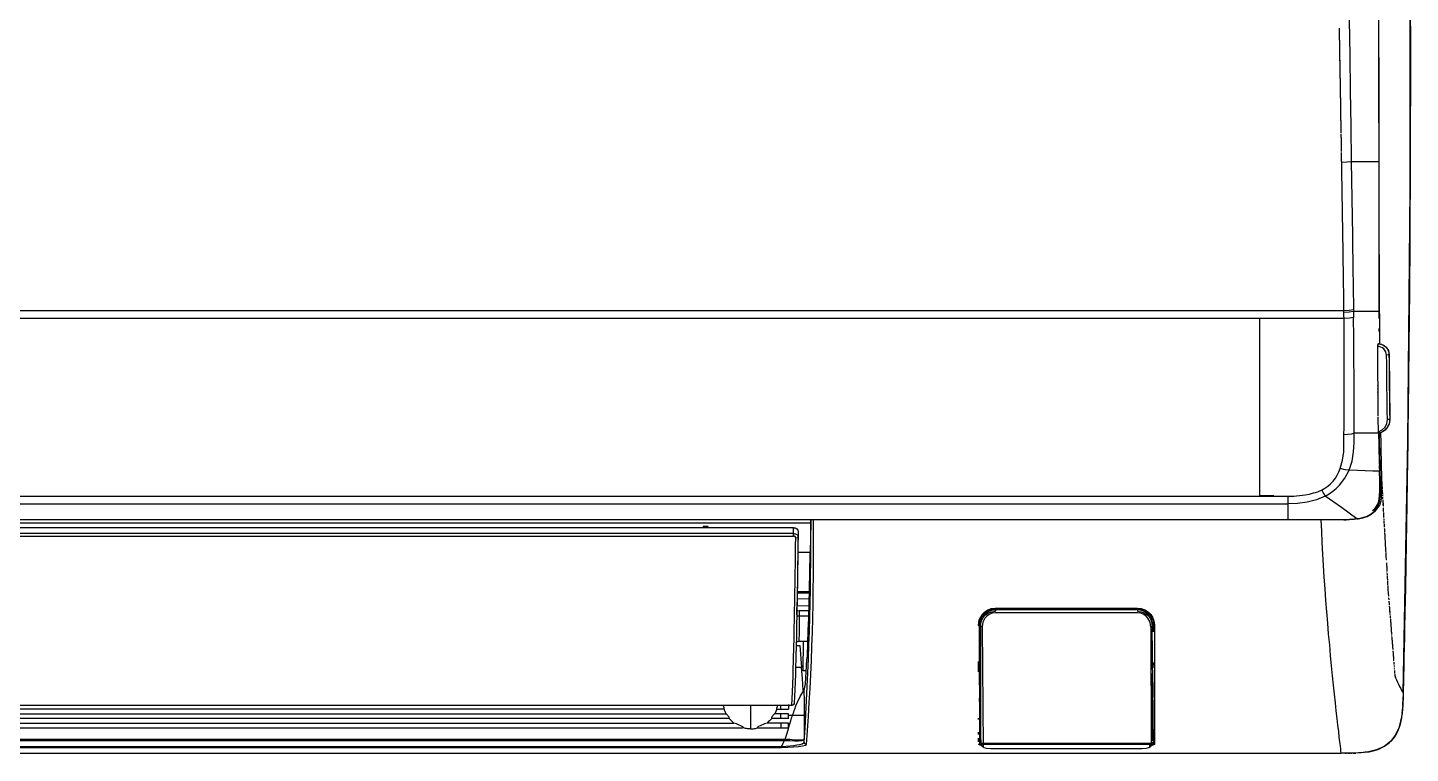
# Model space of a CAD drawing. Header units: millimetres. Extents: x 1291 to 5660, y 748 to 2981.
# Drawn here: x 2084 to 2381.2, y 1214.9 to 1370.8 of the extents above; entities that cross this region are included whole.
import ezdxf

# ---------------------------------------------------------------- set-up
doc = ezdxf.new("R2010")
doc.units = ezdxf.units.MM

msp = doc.modelspace()

# ---------------------------------------------------------------- linework, layer by layer
for p, q in [((2363.14, 1265.11), (2360.63, 1265.09)), ((2247.53, 1222.41), (2243.9, 1222.41)), ((1331.01, 1214.9), (2366.35, 1214.9))]:
    msp.add_line(p, q)
for points in [[(2379.65, 1498.61), (2379.67, 1498.56), (2379.68, 1498.51), (2379.68, 1498.46), (2379.69, 1498.42), (2379.18, 1497.75), (2378.57, 1496.68), (2377.85, 1495.21), (2377.02, 1493.35), (2376.09, 1491.1), (2375.06, 1488.44, 0.053474), (2373.99, 1466.25), (2373.93, 1466.28), (2373.81, 1466.29, -0.002252), (2374.41, 1308.32), (2374.53, 1308.34), (2374.59, 1308.36)], [(2377.84, 1231.98), (2377.84, 1231.87), (2377.86, 1231.63, 0.053486), (2379.66, 1227.91), (2380.64, 1282.01), (2381.13, 1336.11), (2381.14, 1390.21), (2380.66, 1444.32), (2379.69, 1498.42)], [(2373.54, 1266.92), (2373.55, 1266.91), (2374.12, 1267.85), (2374.46, 1268.92), (2374.64, 1270.04), (2374.7, 1271.17), (2374.71, 1273.37), (2374.64, 1275.49), (2374.69, 1273.4), (2374.69, 1271.24), (2374.63, 1270.12), (2374.47, 1269), (2374.13, 1267.89), (2373.54, 1266.93), (2373.54, 1266.96), (2373.54, 1266.98), (2373.52, 1267.01), (2374.1, 1267.97), (2374.43, 1269.07), (2374.58, 1270.19), (2374.64, 1271.29), (2374.65, 1273.42), (2374.6, 1275.49), (2373.13, 1275.51), (2371.47, 1275.57), (2369.82, 1275.63), (2368.02, 1275.7), (2367.18, 1275.79), (2366.12, 1276.09), (2366.63, 1277.85), (2366.87, 1279.67), (2366.91, 1280.58), (2366.92, 1281.5), (2366.92, 1282.42), (2366.93, 1283.34, 0.00526), (2366.94, 1308.29), (2366.93, 1308.94), (2366.93, 1309.59), (2366.92, 1309.81), (2366.92, 1310.47), (2366.92, 1310.62), (2366.9, 1312.41), (2366.89, 1312.63), (2366.89, 1312.83), (2366.88, 1313.73), (2366.88, 1313.97), (2366.87, 1314.21), (2366.87, 1314.45), (2366.87, 1314.7), (2366.86, 1314.96), (2366.86, 1315.22), (2366.84, 1316.15), (2366.83, 1317.07), (2366.81, 1318.09), (2366.8, 1319.11), (2366.79, 1319.93), (2366.77, 1320.75), (2366.76, 1321.77), (2366.75, 1322.8), (2366.73, 1324.04), (2366.71, 1325.29), (2366.68, 1326.73), (2366.66, 1328.2), (2366.65, 1328.71), (2366.64, 1329.21), (2366.63, 1329.72), (2366.63, 1330.22), (2366.62, 1330.72), (2366.61, 1331.22), (2366.6, 1331.73), (2366.59, 1332.23), (2366.59, 1332.72), (2366.58, 1333.22), (2366.57, 1333.71), (2366.56, 1334.2), (2366.55, 1334.69), (2366.55, 1335.18), (2366.54, 1335.67), (2366.53, 1336.16), (2366.52, 1336.64), (2366.51, 1337.12), (2366.51, 1337.6), (2366.5, 1338.08), (2366.49, 1338.55), (2366.48, 1339.04), (2366.48, 1339.51), (2366.47, 1339.98), (2366.46, 1340.45), (2366.45, 1340.93), (2366.45, 1341.39), (2366.44, 1341.86), (2367.61, 1341.92), (2368.51, 1342.06), (2368.63, 1334.09), (2368.75, 1326.13), (2368.87, 1318.18), (2368.9, 1316.2), (2368.92, 1314.22), (2368.93, 1313.72), (2368.94, 1313.22), (2368.95, 1312.24), (2368.95, 1311.74), (2368.96, 1311.24), (2368.97, 1310.75), (2368.97, 1310.02)], [(2376.27, 1284.91), (2376.26, 1284.9), (2376.25, 1284.88), (2375.8, 1284.35), (2375.24, 1283.93, -0.047263), (2374.79, 1283.7), (2374.79, 1283.6), (2374.82, 1281.65), (2374.87, 1279.72), (2374.91, 1277.8), (2374.96, 1275.91), (2374.98, 1275.16), (2374.99, 1274.38)], [(1368.98, 1265.04, 0.021038), (1370.44, 1216.8), (1370.68, 1216.63), (1371.29, 1216.48), (1372.17, 1216.36), (1373.26, 1216.26), (1374.51, 1216.2), (1375.86, 1216.18), (2245.99, 1216.18), (2247.34, 1216.2), (2248.6, 1216.26), (2249.69, 1216.36), (2250.56, 1216.48), (2251.17, 1216.63), (2251.41, 1216.8, 0.021106), (2252.87, 1265.04)], [(2248.6, 1263.36, -0.410366), (2249.59, 1262.47), (2249.55, 1259.54), (2249.51, 1256.69), (2249.47, 1253.93), (2249.43, 1251.25), (2249.42, 1250.6), (2249.4, 1249.95), (2249.4, 1249.62), (2249.39, 1248.98)], [(2251.41, 1216.8), (2251.06, 1216.95), (2250.91, 1217.3, 0.017092), (2252.31, 1265.05), (2252.3, 1264.43)], [(1373.28, 1261.58), (2248.57, 1261.58), (2248.57, 1262.09), (1373.28, 1262.09, 0.407565)], [(2248.62, 1262.09), (2248.67, 1262.09), (2248.84, 1262.07), (2248.99, 1262.03), (2249.16, 1261.96), (2249.3, 1261.88), (2249.42, 1261.78), (2249.5, 1261.66), (2249.55, 1261.54), (2249.57, 1261.42), (2249.55, 1259.93), (2249.53, 1258.46), (2249.51, 1257.01), (2249.49, 1255.57), (2249.47, 1254.15), (2249.45, 1252.76), (2249.42, 1251.39), (2249.4, 1250.04), (2249.38, 1248.71), (2249.36, 1247.4), (2249.33, 1246.12), (2249.31, 1244.86), (2249.31, 1244.67), (2249.26, 1242.42), (2249.25, 1241.83), (2249.24, 1241.24), (2249.22, 1240.66), (2249.21, 1240.09), (2249.16, 1237.88), (2249.1, 1235.78), (2249.08, 1234.77), (2249.05, 1233.8), (2249.04, 1233.56), (2249.03, 1233.32), (2249.03, 1233.09), (2249.02, 1232.85), (2249, 1232.39), (2248.99, 1231.94), (2248.93, 1230.2), (2248.88, 1228.58), (2248.82, 1227.07), (2248.76, 1225.67, -0.401504), (2248.25, 1225.19)], [(2288.84, 1218.34), (2288.82, 1219.41), (2288.81, 1219.69, -0.002568), (2288.6, 1230.1), (2288.59, 1231.08)], [(2325.69, 1218.3), (2325.7, 1218.85), (2325.72, 1219.41), (2325.72, 1219.69, 0.003447), (2325.94, 1230.1)]]:
    msp.add_lwpolyline(points, format="xyb")
for points in [[(2373.84, 1466.48), (2373.93, 1454.53), (2374.02, 1442.55), (2374.1, 1430.56), (2374.17, 1418.55), (2374.24, 1406.53), (2374.29, 1394.5), (2374.33, 1382.48), (2374.37, 1370.46), (2374.4, 1358.43), (2374.42, 1346.42), (2374.43, 1344.24), (2374.43, 1342.06), (2374.44, 1338.24), (2374.44, 1334.42), (2374.44, 1328.42), (2374.59, 1303.01), (2374.6, 1302.88)], [(2381.05, 1407.13), (2381.2, 1363.91), (2381.07, 1323.76), (2380.66, 1283.62), (2380.66, 1283.4), (2380.66, 1283.19), (2380.64, 1281.83), (2380.58, 1277.73), (2380.56, 1276.36), (2380.53, 1274.99), (2380.5, 1272.26), (2380.45, 1269.53), (2380.43, 1268.23), (2380.42, 1266.93), (2380.39, 1265.65), (2380.37, 1264.38), (2380.36, 1263.75), (2380.35, 1263.11), (2380.34, 1262.48), (2380.33, 1261.84), (2380.3, 1260.57), (2380.29, 1259.3), (2380.28, 1258.66), (2380.27, 1258.03), (2380.25, 1257.4)], [(2381.19, 1373.41), (2381.19, 1363.91), (2381.18, 1353.23), (2381.16, 1342.56), (2381.14, 1337.64), (2381.11, 1332.72), (2381.09, 1328.13), (2381.06, 1323.55), (2381, 1315.42), (2380.93, 1307.28), (2380.92, 1306.01), (2380.9, 1304.74), (2380.89, 1303.47), (2380.88, 1302.2), (2380.87, 1300.93), (2380.82, 1297.12), (2380.81, 1295.89), (2380.8, 1294.66), (2380.79, 1293.51), (2380.77, 1292.36), (2380.76, 1291.79), (2380.75, 1291.22), (2380.74, 1290.07), (2380.73, 1289.5), (2380.73, 1288.92), (2380.71, 1287.77), (2380.69, 1285.48), (2380.67, 1284.34), (2380.67, 1283.76), (2380.65, 1283.19), (2380.64, 1281.83), (2380.62, 1280.46), (2380.6, 1279.09)], [(2366.34, 1348.14), (2366.34, 1348.37), (2366.32, 1349.06), (2366.32, 1349.29), (2366.32, 1349.53), (2366.31, 1349.76), (2366.31, 1349.99), (2366.3, 1350.22), (2366.3, 1350.46), (2366.29, 1351.14), (2366.28, 1351.38), (2366.28, 1351.61), (2366.27, 1352.3), (2366.27, 1352.54), (2366.26, 1352.77), (2366.26, 1353), (2366.25, 1353.23), (2366.25, 1353.46), (2366.25, 1353.69), (2366.24, 1354.16), (2366.23, 1354.38), (2366.23, 1354.61), (2366.22, 1355.08), (2366.22, 1355.31), (2366.22, 1355.54), (2366.21, 1355.77), (2366.21, 1355.99), (2366.2, 1356.23), (2366.19, 1356.92), (2366.19, 1357.15), (2366.18, 1357.38), (2366.18, 1357.61), (2366.18, 1357.84), (2366.17, 1358.3), (2366.16, 1358.99), (2366.15, 1359.22), (2366.15, 1359.45), (2366.15, 1359.68), (2366.14, 1359.91), (2366.13, 1360.83), (2366.11, 1361.51), (2366.11, 1361.75), (2366.1, 1362.2), (2366.1, 1362.44), (2366.1, 1362.66), (2366.09, 1362.9), (2366.09, 1363.12), (2366.07, 1364.04), (2366.07, 1364.26), (2366.06, 1364.5), (2366.06, 1364.72), (2366.06, 1364.95), (2366.05, 1365.18), (2366.05, 1365.41), (2366.04, 1365.64), (2366.04, 1365.87), (2366.04, 1366.1), (2366.03, 1366.55), (2366.02, 1366.78), (2366.02, 1367.01), (2366.01, 1367.7), (2366.01, 1367.92), (2366, 1368.15), (2365.99, 1368.61), (2365.99, 1368.83), (2365.99, 1369.06), (2365.96, 1370.66)], [(2368.04, 1372.42), (2368.16, 1364.82), (2368.28, 1357.22), (2368.39, 1349.64), (2368.51, 1342.06), (2374.43, 1342.06)], [(2365.97, 1369.98), (2365.97, 1370.2)], [(2365.98, 1369.29), (2365.98, 1369.52)], [(2366.08, 1363.58), (2366.08, 1363.81)], [(2366.12, 1361.05), (2366.12, 1361.29)], [(2366.13, 1360.37), (2366.13, 1360.6)], [(2366.16, 1358.53), (2366.16, 1358.76)], [(2366.2, 1356.46), (2366.2, 1356.69)], [(2366.28, 1351.84), (2366.27, 1352.08)], [(2366.3, 1350.68), (2366.29, 1350.92)], [(2366.4, 1344.19), (2366.4, 1344.42), (2366.39, 1344.65), (2366.39, 1344.88), (2366.38, 1345.12), (2366.38, 1345.35), (2366.38, 1345.58), (2366.37, 1345.82), (2366.37, 1346.28), (2366.37, 1346.51), (2366.34, 1347.9)], [(2366.35, 1347.21), (2366.35, 1347.44)], [(2366.44, 1341.86), (2366.43, 1342.09), (2366.43, 1342.32), (2366.43, 1342.56), (2366.42, 1342.79), (2366.4, 1343.95)], [(2366.41, 1343.26), (2366.41, 1343.49)], [(2366.89, 1313.06), (2366.89, 1313.27)], [(2366.9, 1312.02), (2366.9, 1312.21)], [(2366.91, 1311.64), (2366.9, 1311.83)], [(2366.91, 1311.28), (2366.91, 1311.46)], [(2366.92, 1310.93), (2366.91, 1311.11)], [(2374.44, 1309.81), (2368.97, 1309.81), (2368.98, 1309.16), (2368.99, 1308.51), (2368.09, 1308.35), (2366.94, 1308.28), (1330.41, 1308.28), (1329.25, 1308.35), (1328.37, 1308.51)], [(1330.43, 1310.03), (2366.92, 1310.03), (2368.08, 1310.1), (2368.97, 1310.25)], [(2351.86, 1270.19), (2348.87, 1270.19), (2348.87, 1308.29)], [(2368.97, 1309.81), (2368.08, 1309.65), (2366.93, 1309.6)], [(2374.56, 1277.5), (2374.54, 1278.51), (2374.52, 1279.52), (2374.51, 1280.03), (2374.49, 1280.55), (2374.49, 1280.8), (2374.48, 1281.06), (2374.48, 1281.32), (2374.47, 1281.58), (2374.47, 1282.09), (2374.46, 1282.61), (2374.45, 1283.12), (2374.44, 1283.65), (2369.1, 1283.65), (2369.1, 1292.91), (2369.09, 1296.02), (2369.07, 1299.13), (2369.05, 1302.25), (2369.03, 1303.82), (2369.02, 1305.38), (2369.02, 1305.77), (2369.02, 1306.16), (2369.01, 1306.55), (2369.01, 1306.95), (2369, 1307.72), (2368.99, 1308.51)], [(2374.44, 1306.18), (2374.45, 1305.52)], [(2374.45, 1302.91), (2374.37, 1302.88), (2374.28, 1302.86), (2374.25, 1302.83), (2374.23, 1302.78), (2374.2, 1302.73), (2374.18, 1302.66), (2374.16, 1302.58), (2374.15, 1302.49), (2374.14, 1302.42)], [(2374.14, 1302.34), (2374.22, 1287.41), (2374.23, 1287.33)], [(2374.27, 1283.88), (2374.32, 1283.92), (2374.37, 1283.95), (2375.16, 1284.37), (2375.77, 1284.98), (2376.15, 1285.75), (2376.27, 1286.59), (2376.25, 1288.29), (2376.23, 1289.99), (2376.2, 1291.71), (2376.18, 1293.44), (2376.16, 1295.18), (2376.15, 1296.05), (2376.14, 1296.92), (2376.12, 1298.68), (2376.1, 1300.45), (2375.94, 1301.17), (2375.52, 1301.77), (2375.22, 1302.01), (2374.88, 1302.17), (2374.52, 1302.26), (2374.14, 1302.31)], [(2374.3, 1302.92), (2374.37, 1302.91)], [(2374.31, 1302.86), (2374.33, 1302.86), (2374.4, 1302.86), (2374.41, 1302.87)], [(2374.45, 1302.89), (2374.45, 1302.91), (2375.3, 1302.67), (2376.01, 1302.14), (2376.47, 1301.4), (2376.64, 1300.54), (2376.72, 1293.57), (2376.81, 1286.76), (2376.76, 1286.76), (2376.61, 1286.64), (2376.27, 1286.59)], [(2374.45, 1302.87), (2374.56, 1302.86), (2374.77, 1302.82), (2374.98, 1302.76), (2375.09, 1302.72), (2375.18, 1302.68)], [(2375.33, 1302.61), (2375.36, 1302.6), (2375.38, 1302.58), (2375.43, 1302.56), (2375.48, 1302.53), (2375.57, 1302.47), (2375.65, 1302.41), (2375.74, 1302.34), (2375.82, 1302.27), (2375.86, 1302.23), (2375.9, 1302.19), (2375.98, 1302.11), (2376.05, 1302.04), (2376.12, 1301.95), (2376.18, 1301.86), (2376.24, 1301.77), (2376.3, 1301.68), (2376.34, 1301.58)], [(2376.64, 1300.54), (2376.59, 1300.54), (2376.43, 1300.47), (2376.1, 1300.44)], [(2376.37, 1301.53), (2376.39, 1301.49), (2376.4, 1301.46), (2376.41, 1301.43), (2376.43, 1301.38), (2376.5, 1301.18), (2376.55, 1300.97), (2376.58, 1300.76), (2376.6, 1300.54), (2376.6, 1300.22), (2376.6, 1300.1), (2376.6, 1299.89), (2376.61, 1299.66), (2376.61, 1299.23), (2376.62, 1298.79), (2376.64, 1297.04), (2376.65, 1296.17), (2376.66, 1295.3), (2376.68, 1293.58), (2376.7, 1291.85), (2376.72, 1290.14), (2376.75, 1288.02), (2376.75, 1287.6), (2376.76, 1287.39), (2376.76, 1287.07), (2376.76, 1286.97)], [(2374.14, 1298.04), (2374.15, 1297.95)], [(2374.15, 1295.67), (2374.16, 1295.58)], [(2374.16, 1293.91), (2374.16, 1293.82)], [(2374.16, 1293.21), (2374.17, 1293.12)], [(2374.17, 1292.52), (2374.17, 1292.44)], [(2374.17, 1292), (2374.18, 1291.92)], [(2374.18, 1290.74), (2374.19, 1290.65)], [(2374.19, 1289.74), (2374.2, 1289.67)], [(2374.2, 1288.77), (2374.21, 1288.69)], [(2374.21, 1288.29), (2374.21, 1288.2)], [(2374.21, 1287.88), (2374.22, 1287.8)], [(2374.23, 1287.09), (2374.27, 1283.82), (2374.28, 1283.77)], [(2374.23, 1286.62), (2374.24, 1286.54)], [(2374.24, 1285.92), (2374.25, 1285.84)], [(2374.25, 1285.16), (2374.25, 1285.08)], [(2374.25, 1284.77), (2374.26, 1284.7)], [(2374.26, 1284.17), (2374.27, 1284.1)], [(2376.23, 1284.96), (2376.2, 1284.91), (2376.05, 1284.71), (2375.89, 1284.53), (2375.8, 1284.44), (2375.71, 1284.35), (2375.66, 1284.31), (2375.61, 1284.27), (2375.52, 1284.19), (2375.31, 1284.04), (2375.09, 1283.91), (2374.98, 1283.85), (2374.86, 1283.8), (2374.81, 1283.77), (2374.75, 1283.75)], [(2376.62, 1285.79), (2376.54, 1285.56), (2376.44, 1285.33), (2376.39, 1285.23), (2376.33, 1285.12), (2376.3, 1285.06), (2376.27, 1285.01)], [(2376.33, 1285.02), (2376.32, 1284.99), (2376.3, 1284.95)], [(2376.38, 1285.1), (2376.35, 1285.06)], [(2376.66, 1285.74), (2376.65, 1285.71), (2376.64, 1285.66), (2376.62, 1285.61), (2376.59, 1285.54), (2376.57, 1285.48), (2376.53, 1285.39)], [(2376.74, 1286.39), (2376.73, 1286.27), (2376.71, 1286.15), (2376.69, 1286.03), (2376.67, 1285.97)], [(2376.72, 1285.93), (2376.71, 1285.92)], [(2376.72, 1285.99), (2376.72, 1285.97), (2376.72, 1285.96), (2376.72, 1285.95)], [(2376.75, 1286.08), (2376.74, 1286.07)], [(2376.76, 1286.76), (2376.76, 1286.63), (2376.76, 1286.57)], [(2376.79, 1286.33), (2376.78, 1286.32)], [(2376.8, 1286.43), (2376.79, 1286.42)], [(2354.85, 1270.13), (2355.5, 1270.14), (2356.14, 1270.15), (2356.76, 1270.2), (2357.38, 1270.25), (2357.98, 1270.33), (2358.57, 1270.42), (2359.49, 1270.6), (2360.39, 1270.82), (2360.83, 1270.95), (2361.28, 1271.1), (2361.71, 1271.27), (2362.14, 1271.45), (2362.55, 1270.69), (2362.91, 1270.15), (2363.73, 1270.64), (2364.52, 1271.19), (2365.25, 1271.81), (2365.94, 1272.49), (2367.12, 1274), (2368.02, 1275.7), (2368.66, 1277.64), (2369.01, 1279.63), (2369.1, 1281.64), (2369.1, 1283.65), (2368.53, 1283.48), (2367.78, 1283.37), (2366.92, 1283.34)], [(2374.54, 1283.67), (2374.47, 1283.75), (2374.37, 1283.95), (2374.27, 1283.95)], [(2374.28, 1283.86), (2374.27, 1283.87)], [(2374.3, 1283.81), (2374.29, 1283.82), (2374.28, 1283.84)], [(2374.28, 1283.73), (2374.29, 1283.72)], [(2374.48, 1283.66), (2374.49, 1283.65), (2374.5, 1283.65), (2374.53, 1281.57), (2374.57, 1279.52), (2374.6, 1278.51), (2374.62, 1277.5), (2374.64, 1276.5), (2374.66, 1275.48), (2374.64, 1275.49), (2374.64, 1275.58)], [(2374.54, 1280.12), (2374.53, 1280.62), (2374.51, 1281.63), (2374.5, 1282.14), (2374.49, 1282.64), (2374.49, 1283.15), (2374.48, 1283.66)], [(2374.52, 1283.67), (2374.59, 1283.66), (2374.65, 1283.65)], [(2374.54, 1283.68), (2374.53, 1283.67)], [(2374.72, 1283.74), (2374.69, 1283.73), (2374.67, 1283.72), (2374.66, 1283.72)], [(2374.62, 1276.41), (2374.62, 1276.65), (2374.61, 1276.9), (2374.6, 1277.51), (2374.59, 1277.64), (2374.56, 1279.12), (2374.55, 1279.62)], [(2374.57, 1276.99), (2374.56, 1277.12)], [(2374.59, 1275.99), (2374.58, 1276.24), (2374.57, 1276.74)], [(2374.61, 1277.14), (2374.6, 1277.39)], [(2374.6, 1275.5), (2374.61, 1275.52)], [(2374.61, 1275.54), (2374.62, 1275.56), (2374.63, 1275.59), (2374.63, 1275.61)], [(2374.63, 1275.63), (2374.64, 1275.65), (2374.64, 1275.8), (2374.63, 1275.92), (2374.63, 1276.04), (2374.63, 1276.17)], [(2374.96, 1275.91), (2374.86, 1275.78), (2374.66, 1275.7)], [(2380.45, 1269.53), (2380.5, 1272.26), (2380.54, 1274.99), (2380.56, 1276.36)], [(2369.96, 1265.28), (2369.96, 1265.3), (2369.97, 1265.31), (2369.98, 1265.35), (2370.97, 1265.56), (2371.92, 1265.87), (2372.78, 1266.35), (2373.62, 1266.95), (2374.65, 1268.24), (2374.81, 1268.69), (2374.91, 1269.17), (2374.95, 1269.4), (2374.98, 1269.65), (2374.99, 1269.89), (2375, 1273.36), (2374.99, 1273.87), (2374.99, 1274.39), (2375, 1274.11), (2375.01, 1273.83), (2375.03, 1273.55), (2375.07, 1273), (2375.08, 1272.72), (2375.08, 1272.6), (2375.09, 1272.48), (2375.1, 1272.35), (2375.1, 1272.22), (2375.12, 1272.1), (2375.12, 1271.96), (2375.13, 1271.83), (2375.13, 1271.7)], [(1342.5, 1270.13), (2354.85, 1270.13), (2354.85, 1265.11)], [(2362.91, 1270.16), (2361.02, 1269.35), (2359.02, 1268.83), (2356.95, 1268.55), (2354.85, 1268.46)], [(2369.73, 1265.3), (2366.38, 1267.69), (2362.91, 1270.15)], [(2374.99, 1270.27), (2375, 1270.34)], [(2375.14, 1271.57), (2375.14, 1271.43), (2375.16, 1271.29), (2375.16, 1271.15), (2375.17, 1271.01), (2375.18, 1270.87), (2375.19, 1270.74), (2375.19, 1270.62)], [(2375.19, 1270.51), (2375.2, 1270.41), (2375.2, 1270.32), (2375.21, 1270.24)], [(2375.22, 1270.03), (2375.23, 1269.94), (2375.24, 1269.84), (2375.24, 1269.66), (2375.25, 1269.57)], [(2375.26, 1269.38), (2375.27, 1269.28), (2375.33, 1268.13)], [(2354.85, 1268.45), (1342.5, 1268.45)], [(2373.55, 1266.91), (2372.81, 1266.26), (2371.93, 1265.8), (2370.97, 1265.48), (2369.96, 1265.28), (2369.7, 1265.25), (2369.83, 1265.28), (2369.95, 1265.3), (2370.95, 1265.49), (2371.91, 1265.8), (2372.79, 1266.26), (2373.54, 1266.93)], [(2373.09, 1267.03), (2373.58, 1267.43), (2374.24, 1268.4)], [(2375.27, 1269.19), (2375.27, 1269.09), (2375.28, 1268.99)], [(2375.29, 1268.69), (2375.3, 1268.6)], [(2375.3, 1268.49), (2375.31, 1268.39)], [(2375.31, 1268.34), (2375.32, 1268.3)], [(2375.32, 1268.25), (2375.33, 1268.21)], [(2375.33, 1268.05), (2375.34, 1268.01)], [(2375.34, 1267.87), (2375.35, 1267.83)], [(2375.35, 1267.69), (2375.36, 1267.67)], [(2375.36, 1267.62), (2375.36, 1267.56)], [(2375.36, 1267.5), (2375.38, 1267.04), (2375.39, 1266.95)], [(2375.36, 1267.44), (2375.37, 1267.37)], [(2375.37, 1267.3), (2375.38, 1267.21)], [(2375.39, 1266.86), (2375.41, 1266.77)], [(2375.41, 1266.6), (2375.42, 1266.52), (2375.43, 1266.28), (2375.44, 1266.21), (2375.44, 1266.13), (2375.46, 1265.67)], [(2375.42, 1266.44), (2375.43, 1266.36)], [(2380.36, 1263.75), (2380.37, 1264.38), (2380.39, 1265.65), (2380.41, 1266.93), (2380.43, 1268.23)], [(2369.86, 1265.33), (2369.73, 1265.3), (2369.72, 1265.29), (2369.72, 1265.28), (2369.71, 1265.26), (2369.7, 1265.25), (2369.13, 1265.18), (2368.54, 1265.13), (2368.13, 1265.11), (2367.71, 1265.09), (2367.29, 1265.08), (1329.88, 1265.08), (1329.29, 1265.1), (1328.88, 1265.13), (1328.47, 1265.16)], [(1369.55, 1264.44), (2252.3, 1264.44), (2252.2, 1258.02), (2252.11, 1257.92), (2252.11, 1257.69), (2252.08, 1257.69), (2252.02, 1253.8), (2251.95, 1250.2), (2251.87, 1246.89), (2251.79, 1243.91), (2251.71, 1241.27), (2251.52, 1235.8)], [(2248.57, 1262.09), (2248.58, 1262.35), (2248.58, 1262.62), (2248.59, 1262.99), (2248.6, 1263.36), (1373.25, 1263.36)], [(2230.18, 1263.36), (2230.18, 1263.63), (2229.18, 1263.63), (2229.18, 1263.36)], [(2229.18, 1263.63), (2229.22, 1263.36)], [(2230.18, 1263.63), (2230.15, 1263.36)], [(2356.88, 1265.1), (2356.88, 1265.05)], [(2358.13, 1265.09), (2356.88, 1265.09)], [(2379.66, 1227.9), (2379.61, 1226.27), (2379.56, 1225.12), (2379.44, 1223.64), (2379.25, 1222.36), (2378.74, 1220.38), (2377.95, 1218.73), (2376.9, 1217.41), (2375.55, 1216.39), (2373.89, 1215.65), (2371.91, 1215.17), (2370.61, 1215.02), (2369.13, 1214.93), (2367.97, 1214.91), (2366.35, 1214.9), (2366.34, 1215.01), (2366.29, 1215.31), (2366.24, 1215.82), (2366.15, 1216.5), (2366.04, 1217.37), (2365.92, 1218.4), (2365.79, 1219.59), (2365.63, 1220.92), (2365.46, 1222.41), (2365.28, 1224.01), (2365.09, 1225.74), (2364.9, 1227.59), (2364.7, 1229.54), (2364.48, 1231.58), (2364.28, 1233.7), (2364.07, 1235.91), (2363.86, 1238.18), (2363.64, 1240.51), (2363.44, 1242.89), (2363.24, 1245.31), (2363.05, 1247.76), (2362.87, 1250.24), (2362.69, 1252.72), (2362.53, 1255.22), (2362.39, 1257.7), (2362.26, 1260.18), (2362.15, 1262.63), (2362.06, 1265.04)], [(2364.38, 1265.11), (2365.01, 1265.11)], [(2366.88, 1265.11), (2367.31, 1265.12), (2367.73, 1265.13), (2368.14, 1265.15), (2368.56, 1265.18), (2369.15, 1265.23), (2369.73, 1265.31)], [(2366.88, 1265.11), (2366.88, 1265.09), (2366.88, 1265.08)], [(2366.88, 1265.05), (2367.4, 1265.05)], [(2375.44, 1265.99), (2375.45, 1265.92)], [(2375.45, 1265.8), (2375.46, 1265.73)], [(2375.46, 1265.61), (2375.47, 1265.56)], [(2375.47, 1265.45), (2375.48, 1265.41)], [(2375.48, 1265.36), (2375.49, 1265.31)], [(2375.49, 1265.19), (2375.5, 1265.15), (2375.5, 1265.03), (2375.51, 1264.98)], [(2375.51, 1264.82), (2375.52, 1264.75), (2375.52, 1264.67), (2375.52, 1264.64)], [(2375.52, 1264.61), (2375.53, 1264.52), (2375.53, 1264.44), (2375.54, 1264.26)], [(2375.55, 1264.09), (2375.56, 1263.88), (2375.57, 1263.68), (2375.58, 1263.48)], [(2375.59, 1263.29), (2375.61, 1263.11), (2375.62, 1262.94), (2375.63, 1262.77), (2375.64, 1262.61), (2375.64, 1262.44)], [(2248.75, 1225.67), (2248.6, 1225.35), (2248.25, 1225.21), (2248.32, 1226.62), (2248.38, 1228.14), (2248.44, 1229.77), (2248.49, 1231.51), (2248.51, 1231.97), (2248.52, 1232.43), (2248.54, 1233.15), (2248.55, 1233.38), (2248.57, 1234.36), (2248.6, 1235.37), (2248.66, 1237.48), (2248.71, 1239.7), (2248.72, 1240.27), (2248.74, 1240.85), (2248.75, 1241.45), (2248.76, 1242.04), (2248.79, 1243.25), (2248.81, 1244.49), (2248.84, 1245.76), (2248.86, 1247.05), (2248.88, 1248.35), (2248.91, 1249.7), (2248.92, 1251.05), (2248.95, 1252.43), (2248.97, 1253.83), (2248.99, 1255.25), (2249.01, 1256.69), (2249.03, 1258.15), (2249.05, 1259.63), (2249.07, 1261.12), (2249.06, 1261.21), (2249.04, 1261.29), (2248.99, 1261.37), (2248.93, 1261.44), (2248.87, 1261.49), (2248.79, 1261.54), (2248.71, 1261.57), (2248.62, 1261.58)], [(2249.59, 1262.46), (2249.58, 1261.94), (2249.57, 1261.42), (2249.42, 1261.21), (2249.07, 1261.12)], [(2375.65, 1262.28), (2375.68, 1261.8), (2375.69, 1261.64), (2375.73, 1261.07), (2375.74, 1260.8), (2375.76, 1260.52), (2375.78, 1260.25), (2375.79, 1259.97), (2375.81, 1259.7), (2375.82, 1259.42), (2375.83, 1259.27), (2375.84, 1259.11), (2375.86, 1258.96), (2375.86, 1258.8), (2375.87, 1258.65), (2375.88, 1258.49), (2375.89, 1258.34), (2375.9, 1258.19)], [(2375.66, 1262.12), (2375.67, 1261.96)], [(2252.2, 1258.02), (2249.53, 1258.02)], [(2375.91, 1258.03), (2375.94, 1257.43), (2375.95, 1257.28)], [(2375.92, 1257.88), (2375.93, 1257.73), (2375.93, 1257.58)], [(2379.98, 1242.84), (2380, 1243.98), (2380.02, 1245.13), (2380.22, 1255.49), (2380.27, 1258.03)], [(2380.28, 1258.66), (2380.29, 1259.3)], [(2375.95, 1257.2), (2375.96, 1257.19), (2376.01, 1256.43)], [(2375.96, 1257.06), (2375.97, 1257.04)], [(2375.97, 1256.96), (2375.98, 1256.94)], [(2376, 1256.5), (2376.01, 1256.48)], [(2376.01, 1256.35), (2376.01, 1256.32)], [(2376.01, 1256.28), (2376.02, 1256.26)], [(2376.02, 1256.12), (2376.03, 1256.1)], [(2376.04, 1255.81), (2376.05, 1255.8), (2376.13, 1254.29), (2376.14, 1254.25)], [(2376.05, 1255.73), (2376.06, 1255.72)], [(2376.06, 1255.56), (2376.07, 1255.53)], [(2376.07, 1255.39), (2376.08, 1255.35)], [(2376.08, 1255.22), (2376.09, 1255.18)], [(2376.1, 1254.98), (2376.1, 1254.93)], [(2376.1, 1254.79), (2376.11, 1254.74)], [(2376.12, 1254.43), (2376.13, 1254.38)], [(2380.25, 1256.76), (2380.22, 1255.49), (2380.13, 1250.31), (2380.02, 1245.13), (2380, 1243.98), (2379.97, 1242.84), (2379.91, 1240.11), (2379.86, 1237.37), (2379.83, 1236), (2379.8, 1234.64), (2379.79, 1233.96), (2379.78, 1233.27), (2379.74, 1231.57), (2379.71, 1229.86), (2379.69, 1229.18), (2379.68, 1228.51), (2379.66, 1227.85), (2379.65, 1227.37)], [(2376.14, 1254.21), (2376.15, 1254.17), (2376.15, 1254), (2376.16, 1253.95)], [(2376.16, 1253.84), (2376.17, 1253.8)], [(2376.17, 1253.68), (2376.18, 1253.64), (2376.19, 1253.24)], [(2376.18, 1253.6), (2376.18, 1253.56)], [(2376.18, 1253.41), (2376.19, 1253.38)], [(2376.2, 1253.1), (2376.21, 1252.97), (2376.22, 1252.83), (2376.23, 1252.69)], [(2376.24, 1252.56), (2376.25, 1252.42), (2376.26, 1252.29), (2376.26, 1252.16), (2376.27, 1252.02)], [(2376.27, 1251.88), (2376.28, 1251.75), (2376.29, 1251.61), (2376.3, 1251.47), (2376.31, 1251.32), (2376.32, 1251.17), (2376.32, 1251.02)], [(2249.38, 1248.66), (2249.33, 1246.17)], [(2251.93, 1249.31), (2249.39, 1249.31)], [(2251.93, 1249.58), (2249.4, 1249.58)], [(2376.33, 1250.86), (2376.35, 1250.69), (2376.36, 1250.53), (2376.37, 1250.36), (2376.38, 1250.19)], [(2376.38, 1250.1), (2376.38, 1250.07), (2376.49, 1248.63)], [(2376.38, 1250.01), (2376.39, 1249.99)], [(2376.39, 1249.84), (2376.4, 1249.82)], [(2376.4, 1249.68), (2376.41, 1249.67)], [(2376.41, 1249.52), (2376.42, 1249.51)], [(2376.43, 1249.35), (2376.44, 1249.33)], [(2376.44, 1249.22), (2376.45, 1249.19)], [(2376.45, 1249.11), (2376.46, 1249.09)], [(2376.46, 1248.99), (2376.47, 1248.96)], [(2376.47, 1248.81), (2376.48, 1248.79)], [(2376.49, 1248.58), (2376.5, 1248.56)], [(2249.22, 1245.62), (2249.8, 1245.53)], [(2249.31, 1244.63), (2249.32, 1245.44), (2249.34, 1246.25)], [(2249.34, 1246.64), (2251.86, 1246.61)], [(2249.37, 1248.14), (2251.9, 1248.1)], [(2251.83, 1245.51), (2249.8, 1245.53), (2249.81, 1244.42)], [(2288.34, 1242.39), (2288.53, 1243.57), (2289.14, 1244.72), (2289.63, 1245.23), (2290.28, 1245.67), (2291.08, 1245.98), (2291.97, 1246.09)], [(2291.99, 1246.02), (2291.98, 1246.03), (2291.97, 1246.04), (2291.11, 1245.92), (2290.35, 1245.62), (2289.74, 1245.21), (2289.28, 1244.72), (2288.71, 1243.65), (2288.54, 1242.54), (2288.56, 1242.53), (2288.58, 1242.5), (2288.74, 1243.62)], [(2289.14, 1217.01), (2288.93, 1217.09), (2288.84, 1217.3), (2288.84, 1242.41), (2288.84, 1242.51), (2288.86, 1242.79), (2288.89, 1243.08), (2288.94, 1243.31), (2289, 1243.53), (2289.21, 1244.04), (2289.53, 1244.53), (2289.74, 1244.77), (2289.99, 1245.01), (2290.24, 1245.2), (2290.52, 1245.37), (2290.86, 1245.52), (2291.24, 1245.64), (2291.61, 1245.7), (2292, 1245.74)], [(2289.32, 1244.69), (2289.79, 1245.17), (2290.39, 1245.59), (2291.15, 1245.89), (2292.01, 1246)], [(2291.97, 1246.1), (2322.56, 1246.1)], [(2292.15, 1246.03), (2292.04, 1246), (2291.99, 1245.42)], [(2325.69, 1242.51), (2325.68, 1242.8), (2325.64, 1243.08), (2325.6, 1243.31), (2325.53, 1243.55), (2325.32, 1244.05), (2325, 1244.54), (2324.79, 1244.78), (2324.54, 1245.01), (2324.29, 1245.2), (2324.01, 1245.37), (2323.83, 1245.46), (2323.66, 1245.52), (2323.48, 1245.59), (2323.29, 1245.64), (2323.1, 1245.68), (2322.92, 1245.71), (2322.73, 1245.72), (2322.54, 1245.74), (2291.99, 1245.74)], [(2292.3, 1246.03), (2292.3, 1245.74)], [(2296.21, 1246.03), (2296.24, 1245.74)], [(2296.54, 1245.74), (2296.54, 1246), (2296.49, 1246.01)], [(2307.54, 1245.74), (2307.54, 1246), (2307.65, 1246.03)], [(2308.27, 1246.03), (2308.26, 1245.74)], [(2312.76, 1246.03), (2312.76, 1245.74)], [(2313.42, 1246.03), (2313.49, 1246.01), (2313.54, 1246), (2313.54, 1245.74)], [(2318.11, 1246.03), (2318.05, 1246.01), (2317.99, 1246), (2317.99, 1245.74)], [(2318.32, 1246.03), (2318.29, 1245.74)], [(2322.16, 1246.03), (2322.19, 1245.74)], [(2322.44, 1246.01), (2322.49, 1246), (2322.54, 1245.42), (2323.31, 1245.32), (2324, 1245.08), (2324.57, 1244.72), (2324.99, 1244.28)], [(2325.91, 1243.06), (2325.96, 1242.5), (2325.97, 1242.53), (2325.98, 1242.54), (2325.95, 1243.09), (2325.81, 1243.64), (2325.59, 1244.19), (2325.25, 1244.72), (2324.79, 1245.2), (2324.19, 1245.62), (2323.42, 1245.92), (2322.56, 1246.04), (2322.56, 1246.03), (2322.53, 1246), (2323.38, 1245.89), (2324.14, 1245.59), (2324.75, 1245.17), (2325.22, 1244.68)], [(2322.56, 1246.09), (2323.46, 1245.97), (2324.25, 1245.67), (2324.9, 1245.22), (2325.4, 1244.71), (2325.76, 1244.15), (2326, 1243.57), (2326.14, 1242.98), (2326.18, 1242.39), (2326.18, 1222.81), (2326.18, 1222.17), (2326.17, 1217.4), (2326.17, 1217.07), (2326.17, 1216.78), (2325.5, 1216.5)], [(2376.51, 1248.4), (2376.52, 1248.37)], [(2376.52, 1248.33), (2376.55, 1247.91), (2376.55, 1247.9)], [(2376.52, 1248.27), (2376.53, 1248.24)], [(2376.53, 1248.14), (2376.54, 1248.12)], [(2376.55, 1247.86), (2376.56, 1247.84)], [(2376.57, 1247.61), (2376.64, 1246.85), (2376.65, 1246.77), (2376.65, 1246.69)], [(2376.59, 1247.44), (2376.6, 1247.36)], [(2376.62, 1247.19), (2376.62, 1247.11)], [(2376.63, 1247.02), (2376.63, 1246.94)], [(2376.67, 1246.52), (2376.68, 1246.44), (2376.69, 1246.35)], [(2376.7, 1246.27), (2376.7, 1246.17), (2376.71, 1246.08), (2376.72, 1245.99), (2376.72, 1245.9), (2376.73, 1245.8)], [(2376.74, 1245.7), (2376.75, 1245.59), (2376.75, 1245.5), (2376.8, 1245.04)], [(2249.3, 1244.47), (2249.48, 1244.44), (2249.65, 1244.42), (2249.81, 1244.42), (2249.81, 1242.95), (2249.8, 1241.54), (2249.79, 1240.34), (2249.76, 1239.46), (2249.72, 1238.97)], [(2249.81, 1244.42), (2251.8, 1244.41)], [(2288.34, 1242.39), (2288.48, 1242.43), (2288.54, 1242.54), (2288.56, 1218.3), (2288.56, 1217.57), (2288.56, 1216.95), (2288.99, 1216.76)], [(2292, 1245.09), (2291.27, 1245), (2290.65, 1244.73), (2290.14, 1244.38), (2289.76, 1243.95), (2289.29, 1243.04), (2289.14, 1242.09), (2288.94, 1242.16), (2288.84, 1242.32)], [(2288.85, 1242.5), (2288.85, 1242.56), (2288.87, 1242.7), (2288.88, 1242.82), (2288.93, 1243.07)], [(2288.95, 1243.13), (2288.97, 1243.19), (2288.97, 1243.2), (2288.98, 1243.22), (2288.98, 1243.23)], [(2288.99, 1243.25), (2288.99, 1243.27), (2289, 1243.28), (2289, 1243.29)], [(2289, 1243.3), (2289.01, 1243.3), (2289.01, 1243.31), (2289.02, 1243.35), (2289.03, 1243.38)], [(2289.05, 1243.44), (2289.08, 1243.5), (2289.1, 1243.56), (2289.13, 1243.62), (2289.16, 1243.68), (2289.19, 1243.75)], [(2289.22, 1243.81), (2289.29, 1243.93), (2289.36, 1244.04), (2289.41, 1244.1), (2289.45, 1244.17), (2289.45, 1244.17), (2289.46, 1244.19)], [(2289.47, 1244.19), (2289.48, 1244.2)], [(2289.49, 1244.22), (2289.51, 1244.25), (2289.53, 1244.28), (2289.97, 1244.72), (2290.53, 1245.08), (2291.22, 1245.32), (2292, 1245.42)], [(2289.61, 1244.78), (2289.62, 1244.76), (2289.63, 1244.76)], [(2325.39, 1242.09), (2325.25, 1243.04), (2324.77, 1243.95), (2324.39, 1244.38), (2323.88, 1244.73), (2323.26, 1245), (2322.54, 1245.09), (2291.99, 1245.09)], [(2324.93, 1244.78), (2324.92, 1244.76), (2324.9, 1244.76)], [(2325, 1244.27), (2325.01, 1244.26)], [(2325.03, 1244.24), (2325.04, 1244.22), (2325.05, 1244.21)], [(2325.06, 1244.19), (2325.07, 1244.19)], [(2325.07, 1244.18), (2325.08, 1244.18), (2325.08, 1244.17), (2325.13, 1244.11), (2325.17, 1244.05), (2325.24, 1243.93), (2325.31, 1243.82), (2325.34, 1243.75), (2325.37, 1243.69), (2325.4, 1243.63), (2325.43, 1243.57), (2325.45, 1243.51), (2325.48, 1243.45), (2325.49, 1243.41), (2325.5, 1243.38), (2325.51, 1243.36), (2325.51, 1243.35), (2325.52, 1243.35)], [(2325.52, 1243.33), (2325.52, 1243.33)], [(2325.53, 1243.31), (2325.53, 1243.3), (2325.53, 1243.29)], [(2325.54, 1243.28), (2325.54, 1243.25), (2325.56, 1243.21)], [(2325.56, 1244.15), (2325.78, 1243.61)], [(2325.56, 1243.2), (2325.58, 1243.13), (2325.6, 1243.07), (2325.63, 1242.94), (2325.67, 1242.7), (2325.68, 1242.57), (2325.68, 1242.5), (2325.69, 1242.44)], [(2325.95, 1241.03), (2325.96, 1242.5)], [(2326.19, 1242.39), (2326.05, 1242.43), (2325.99, 1242.54)], [(2376.76, 1245.39), (2376.77, 1245.28), (2376.78, 1245.21), (2376.78, 1245.15), (2376.79, 1245.1)], [(2376.8, 1245), (2376.81, 1244.97)], [(2376.81, 1244.85), (2376.82, 1244.85)], [(2376.82, 1244.77), (2376.82, 1244.72), (2376.83, 1244.71)], [(2376.83, 1244.59), (2376.84, 1244.57)], [(2376.84, 1244.54), (2376.84, 1244.52)], [(2376.84, 1244.41), (2376.85, 1244.39), (2376.87, 1244.01), (2376.88, 1243.99)], [(2376.85, 1244.27), (2376.86, 1244.24)], [(2376.86, 1244.15), (2376.87, 1244.13)], [(2376.88, 1243.95), (2376.89, 1243.92)], [(2376.89, 1243.82), (2376.9, 1243.8)], [(2376.9, 1243.7), (2376.91, 1243.68), (2376.92, 1243.49), (2376.93, 1243.3), (2376.95, 1243.11), (2376.97, 1242.91), (2376.98, 1242.73), (2377, 1242.53), (2377.01, 1242.34), (2377.02, 1242.16), (2377.04, 1241.97), (2377.06, 1241.78), (2377.07, 1241.6), (2377.09, 1241.41), (2377.09, 1241.23), (2377.11, 1241.05), (2377.12, 1240.86), (2377.13, 1240.68), (2377.15, 1240.53), (2377.15, 1240.46)], [(2288.84, 1242.41), (2288.85, 1242.44)], [(2289.14, 1242.09), (2289.34, 1216.28), (2289.54, 1216.14), (2290.11, 1216.03), (2290.98, 1215.96), (2292.03, 1215.93), (2292.03, 1215.93)], [(2325.89, 1217.54), (2325.91, 1217.4), (2325.94, 1217.17), (2325.97, 1216.95), (2325.69, 1242.32), (2325.6, 1242.16), (2325.39, 1242.09), (2325.48, 1216.57), (2325.49, 1217.03)], [(2325.69, 1242.36), (2325.69, 1242.34)], [(2377.16, 1240.32), (2377.18, 1240.25)], [(2377.18, 1240.17), (2377.19, 1240.1), (2377.19, 1240.03)], [(2377.2, 1239.95), (2377.21, 1239.89), (2377.21, 1239.81), (2377.21, 1239.73), (2377.23, 1239.57)], [(2377.23, 1239.5), (2377.24, 1239.41), (2377.25, 1239.33), (2377.27, 1239.15), (2377.27, 1239.05), (2377.28, 1239.01)], [(2249.16, 1238.08), (2249.99, 1238.08), (2250.34, 1233.3), (2249.03, 1233.3)], [(2249.14, 1238.77), (2249.42, 1238.91), (2249.57, 1238.95), (2249.72, 1238.96)], [(2249.72, 1238.96), (2251.63, 1239)], [(2250.65, 1232.65), (2250.73, 1238.98)], [(2288.59, 1234.38), (2288.58, 1236.89)], [(2377.28, 1238.96), (2377.29, 1238.92)], [(2377.29, 1238.89), (2377.29, 1238.86)], [(2377.29, 1238.75), (2377.3, 1238.72), (2377.36, 1237.97), (2377.37, 1237.92)], [(2377.3, 1238.66), (2377.31, 1238.6)], [(2377.32, 1238.43), (2377.33, 1238.37)], [(2377.33, 1238.32), (2377.34, 1238.26)], [(2377.34, 1238.21), (2377.35, 1238.19)], [(2377.35, 1238.07), (2377.36, 1238.06)], [(2377.37, 1237.87), (2377.37, 1237.82), (2377.38, 1237.76)], [(2377.38, 1237.69), (2377.39, 1237.62), (2377.39, 1237.54), (2377.4, 1237.46), (2377.41, 1237.36), (2377.42, 1237.27), (2377.43, 1237.17)], [(2377.45, 1236.95), (2377.46, 1236.84), (2377.46, 1236.72), (2377.47, 1236.59), (2377.48, 1236.48), (2377.49, 1236.37), (2377.5, 1236.27), (2377.51, 1236.16), (2377.53, 1235.87), (2377.54, 1235.78), (2377.55, 1235.68), (2377.55, 1235.6)], [(2251.36, 1235.02), (2251.24, 1232.31), (2251.12, 1229.87), (2251.12, 1229.86), (2250.83, 1228.37), (2250.67, 1228.37), (2250.51, 1230.98), (2250.34, 1233.3)], [(2251.52, 1235.81), (2251.52, 1235.82), (2251.36, 1235.01)], [(2288.35, 1232.37), (2288.34, 1234.63)], [(2325.94, 1233.2), (2325.95, 1234.39)], [(2377.56, 1235.52), (2377.57, 1235.43), (2377.57, 1235.35), (2377.58, 1235.27)], [(2377.58, 1235.2), (2377.59, 1235.13), (2377.59, 1235.07), (2377.6, 1235)], [(2377.6, 1234.94), (2377.61, 1234.87)], [(2377.61, 1234.82), (2377.62, 1234.76)], [(2377.62, 1234.73), (2377.63, 1234.69)], [(2377.64, 1234.49), (2377.65, 1234.44), (2377.67, 1234.05), (2377.68, 1233.98)], [(2377.65, 1234.38), (2377.66, 1234.32), (2377.66, 1234.25)], [(2377.66, 1234.18), (2377.67, 1234.11)], [(2377.7, 1233.77), (2377.71, 1233.71), (2377.71, 1233.64), (2377.72, 1233.57)], [(2379.79, 1233.96), (2379.81, 1234.64)], [(2248.52, 1232.67), (2248.53, 1232.91)], [(2251.26, 1232.65), (2250.65, 1232.65)], [(2288.84, 1228.6), (2288.83, 1229.29), (2288.81, 1229.99), (2288.81, 1230.32), (2288.8, 1230.65)], [(2288.84, 1230.62), (2288.83, 1231.22), (2288.82, 1231.55), (2288.81, 1231.87)], [(2325.69, 1230.58), (2325.7, 1230.9), (2325.71, 1231.22), (2325.71, 1231.55), (2325.72, 1231.87), (2325.72, 1232.06)], [(2325.69, 1228.56), (2325.7, 1228.6), (2325.71, 1229.29), (2325.72, 1229.99), (2325.73, 1230.32), (2325.73, 1230.65)], [(2377.73, 1233.37), (2377.74, 1233.31)], [(2377.74, 1233.24), (2377.74, 1233.18)], [(2377.75, 1233.06), (2377.76, 1233.01), (2377.76, 1232.96)], [(2377.76, 1232.92), (2377.77, 1232.88)], [(2377.77, 1232.79), (2377.78, 1232.75)], [(2377.78, 1232.7), (2377.79, 1232.64), (2377.8, 1232.57), (2377.8, 1232.45), (2377.81, 1232.34), (2377.82, 1232.22), (2377.83, 1232.1)], [(2239.34, 1225.18), (2239.34, 1220.14), (2239.55, 1220.15), (2239.76, 1220.15), (2239.98, 1220.18), (2240.19, 1220.2), (2240.41, 1220.24), (2240.61, 1220.29), (2240.82, 1220.34), (2241.02, 1220.4), (2247.53, 1220.4), (2247.67, 1220.83), (2247.79, 1221.27), (2247.99, 1221.9), (2248.19, 1222.54), (2248.32, 1222.8), (2248.41, 1223.07), (2248.46, 1223.23), (2248.54, 1223.4), (2248.61, 1223.57), (2248.66, 1223.74), (2248.77, 1224.08), (2248.88, 1224.41), (2249.11, 1225.09), (2249.36, 1225.75), (2250.04, 1227.08), (2250.83, 1228.37), (2250.84, 1227.66), (2250.86, 1226.89), (2250.87, 1226.03), (2250.87, 1225.32), (2250.88, 1224.59), (2250.88, 1224.22), (2250.88, 1223.07), (2250.89, 1222.8), (2250.89, 1221.27), (2250.91, 1219.66), (2250.91, 1218.06), (2250.75, 1217.75), (2250.32, 1217.57), (2249.66, 1217.5), (2248.81, 1217.51), (2247.82, 1217.56), (2246.75, 1217.6), (1375.23, 1217.6)], [(2379.7, 1229.52), (2379.69, 1229.18), (2379.68, 1228.51), (2379.66, 1227.84), (2379.65, 1227.37), (2379.62, 1226.58), (2379.62, 1226.26)], [(2379.7, 1229.52), (2379.71, 1229.86)], [(1374.94, 1225.21), (2248.25, 1225.21), (2248.25, 1225.18)], [(2233.55, 1225.09), (2233.52, 1225.19)], [(2233.7, 1224.4), (2233.71, 1224.41), (2233.72, 1224.42), (2233.72, 1224.5), (2233.7, 1224.61), (2233.68, 1224.68), (2233.66, 1224.76), (2233.64, 1224.84), (2233.61, 1224.92), (2233.58, 1225.01)], [(2245.04, 1224.83), (2245.01, 1224.74), (2244.99, 1224.66), (2244.97, 1224.59), (2244.96, 1224.52), (2244.96, 1224.47), (2244.96, 1224.43), (2244.96, 1224.41), (2244.97, 1224.4)], [(2245.15, 1225.19), (2245.15, 1225.17), (2245.12, 1225.09), (2245.09, 1225.01), (2245.06, 1224.92)], [(2245.85, 1224.4), (2245.85, 1225.18)], [(2247.53, 1225.39), (2247.53, 1224.4)], [(2288.54, 1226.77), (2288.55, 1225.15)], [(2379.61, 1226.26), (2379.6, 1225.95), (2379.59, 1225.62), (2379.56, 1225.15), (2379.53, 1224.67), (2379.51, 1224.36), (2379.45, 1223.72), (2379.43, 1223.56), (2379.45, 1223.72)], [(2379.57, 1225.15), (2379.59, 1225.62), (2379.6, 1225.95)], [(1787.73, 1222.41), (1787.67, 1222.34), (1787.61, 1222.26), (1787.56, 1222.19), (1787.5, 1222.13), (1787.38, 1222), (1787.25, 1221.87), (1787, 1221.63), (1786.72, 1221.4), (2235.77, 1221.4), (2235.49, 1221.63), (2235.24, 1221.88), (2234.99, 1222.13), (2234.76, 1222.41)], [(2234.77, 1222.41), (1787.73, 1222.41)], [(1788.38, 1223.4), (2234.11, 1223.4)], [(2233.69, 1224.41), (1788.8, 1224.41)], [(2234.11, 1223.4), (2233.99, 1223.65), (2233.87, 1223.9), (2233.78, 1224.14), (2233.68, 1224.4)], [(2234.75, 1222.64), (2234.7, 1222.72), (2234.65, 1222.8), (2234.58, 1222.91), (2234.51, 1223), (2234.43, 1223.1), (2234.36, 1223.19), (2234.28, 1223.27), (2234.21, 1223.33), (2234.17, 1223.37), (2234.14, 1223.39), (2234.13, 1223.4)], [(2234.79, 1222.41), (2234.81, 1222.42), (2234.82, 1222.44), (2234.82, 1222.47), (2234.81, 1222.51), (2234.79, 1222.55), (2234.77, 1222.59)], [(2243.91, 1222.41), (2243.85, 1222.34), (2243.79, 1222.26), (2243.74, 1222.19), (2243.56, 1222), (2243.43, 1221.87), (2243.17, 1221.63), (2242.91, 1221.4)], [(2244.99, 1224.4), (2244.8, 1223.9), (2244.56, 1223.4), (2244.54, 1223.39), (2244.5, 1223.37), (2244.46, 1223.33), (2244.42, 1223.29), (2244.36, 1223.23), (2244.3, 1223.17), (2244.23, 1223.09), (2244.16, 1223), (2244.09, 1222.89), (2244.01, 1222.79), (2243.97, 1222.71), (2243.92, 1222.64), (2243.89, 1222.58), (2243.87, 1222.53), (2243.86, 1222.48), (2243.86, 1222.45), (2243.86, 1222.42), (2243.88, 1222.42), (2243.89, 1222.41)], [(2247.53, 1222.41), (2247.53, 1223.4), (2244.56, 1223.4)], [(2244.99, 1224.41), (2247.53, 1224.41)], [(2245.85, 1222.41), (2245.85, 1223.4)], [(2247.53, 1223.07), (2250.88, 1223.07)], [(2288.35, 1222.17), (2288.35, 1222.48)], [(2379.37, 1223.09), (2379.32, 1222.78), (2379.27, 1222.46), (2379.22, 1222.15), (2379.15, 1221.84), (2379.09, 1221.53), (2378.92, 1220.91), (2378.71, 1220.31), (2378.48, 1219.72), (2378.2, 1219.15), (2377.87, 1218.6), (2377.51, 1218.09), (2377.09, 1217.61), (2376.63, 1217.17), (2376.14, 1216.77)], [(2378.92, 1220.91), (2379.09, 1221.53), (2379.15, 1221.84), (2379.22, 1222.15), (2379.28, 1222.46)], [(2379.48, 1224.04), (2379.47, 1223.88), (2379.41, 1223.4), (2379.37, 1223.09)], [(2379.47, 1223.88), (2379.49, 1224.04), (2379.51, 1224.36)], [(1784.84, 1220.4), (2237.65, 1220.4)], [(2237.74, 1220.4), (2237.8, 1220.42), (2237.84, 1220.44), (2237.84, 1220.48), (2237.73, 1220.56), (2237.58, 1220.64), (2237.26, 1220.78), (2236.94, 1220.92), (2236.63, 1221.07), (2236.31, 1221.22), (2236.02, 1221.34), (2235.78, 1221.4)], [(2239.34, 1220.14), (2239.12, 1220.15), (2238.91, 1220.15), (2238.69, 1220.18), (2238.48, 1220.2), (2238.27, 1220.24), (2238.07, 1220.29), (2237.86, 1220.34), (2237.65, 1220.4)], [(2247.53, 1221.4), (2242.9, 1221.4), (2242.65, 1221.34), (2242.36, 1221.22), (2242.05, 1221.07), (2241.73, 1220.92), (2241.41, 1220.78), (2241.1, 1220.64), (2240.95, 1220.56), (2240.83, 1220.47), (2240.83, 1220.44), (2240.88, 1220.42), (2240.94, 1220.4)], [(2245.85, 1221.4), (2245.85, 1220.47)], [(2247.53, 1220.4), (2247.14, 1219.14), (2246.76, 1217.89)], [(2247.53, 1220.4), (2247.53, 1221.4)], [(2288.36, 1218.95), (2288.35, 1219.41)], [(2288.55, 1220.07), (2288.56, 1219.59)], [(2288.8, 1219.69), (2288.81, 1219.35), (2288.81, 1219.05), (2288.82, 1218.76), (2288.82, 1218.46), (2288.83, 1218.16), (2288.84, 1217.61)], [(2325.73, 1219.69), (2325.73, 1219.35), (2325.72, 1219.05), (2325.72, 1218.76), (2325.71, 1218.46), (2325.7, 1218.16), (2325.7, 1217.86), (2325.69, 1217.57)], [(2325.98, 1219.6), (2325.98, 1220.08)], [(2326.18, 1218.74), (2326.17, 1218.52)], [(2377.51, 1218.09), (2377.88, 1218.61), (2378.2, 1219.15), (2378.48, 1219.72), (2378.72, 1220.31)], [(2246.61, 1217.6), (2246.3, 1216.99), (2245.99, 1216.39), (2246.93, 1216.43), (2247.8, 1216.5), (2248.61, 1216.59), (2249.34, 1216.7), (2249.96, 1216.83), (2250.44, 1216.96), (2250.78, 1217.13), (2250.91, 1217.3), (2250.91, 1217.68), (2250.91, 1218.06), (2250.75, 1217.83), (2250.31, 1217.71), (2249.65, 1217.7), (2248.8, 1217.76), (2247.82, 1217.84), (2246.76, 1217.89), (1375.23, 1217.89)], [(1375.86, 1216.39), (2245.99, 1216.39)], [(2245.99, 1216.18), (2245.99, 1216.39)], [(2246.61, 1217.6), (2246.61, 1217.89)], [(2246.75, 1217.6), (2246.76, 1217.73), (2246.76, 1217.89)], [(2288.36, 1217.4), (2288.36, 1218.12)], [(2288.56, 1216.95), (2288.5, 1216.83), (2288.36, 1216.78)], [(2289.11, 1216.49), (2288.36, 1216.78)], [(2288.84, 1217.49), (2288.84, 1217.4)], [(2289.03, 1217.03), (2289.04, 1216.57), (2289.13, 1216.36), (2289.34, 1216.28)], [(2325.46, 1217.01), (2325.36, 1216.88), (2325.19, 1216.83), (2289.34, 1216.83), (2289.17, 1216.88), (2289.07, 1217.01)], [(2325.69, 1217.3), (2325.6, 1217.09), (2325.39, 1217.01), (2289.14, 1217.01)], [(2292.03, 1215.93), (2322.5, 1215.93)], [(2322.5, 1215.93), (2322.5, 1215.93), (2323.55, 1215.96), (2324.42, 1216.03), (2324.99, 1216.14), (2325.19, 1216.28), (2325.19, 1217)], [(2325.19, 1216.28), (2325.39, 1216.36), (2325.49, 1216.57)], [(2325.53, 1216.76), (2325.97, 1216.95)], [(2325.97, 1217.57), (2325.98, 1218.3)], [(2326.16, 1216.78), (2326.04, 1216.83), (2325.97, 1216.95)], [(2375.61, 1216.42), (2375.09, 1216.13), (2374.55, 1215.89), (2374.01, 1215.68), (2373.47, 1215.51), (2372.91, 1215.36), (2372.35, 1215.25), (2371.5, 1215.12), (2370.65, 1215.02), (2370.36, 1215), (2370.07, 1214.98), (2369.5, 1214.94), (2368.5, 1214.91), (2368.65, 1214.92)], [(2371.51, 1215.12), (2372.35, 1215.25), (2372.91, 1215.37), (2373.47, 1215.51), (2374.01, 1215.68), (2374.55, 1215.89), (2375.09, 1216.13), (2375.61, 1216.42), (2376.14, 1216.77), (2376.64, 1217.17), (2377.1, 1217.61)], [(2368.36, 1214.91), (2368.07, 1214.91), (2367.78, 1214.9), (2367.5, 1214.9), (2367.21, 1214.9), (2366.76, 1214.9)], [(2367.21, 1214.9), (2367.5, 1214.9)], [(2367.79, 1214.9), (2368.36, 1214.91)], [(2368.93, 1214.92), (2369.51, 1214.94)]]:
    msp.add_lwpolyline(points)
msp.add_arc((2358.69, 1278.45), 7.79, 296.2167, 342.3697)
for points in [[(2288.84, 1217.3), (2288.85, 1217.14), (2288.98, 1217), (2289.14, 1217)], [(2325.39, 1217), (2325.55, 1217), (2325.69, 1217.14), (2325.69, 1217.3)]]:
    msp.add_open_spline(points, degree=3)

doc.saveas('drawing.dxf')
